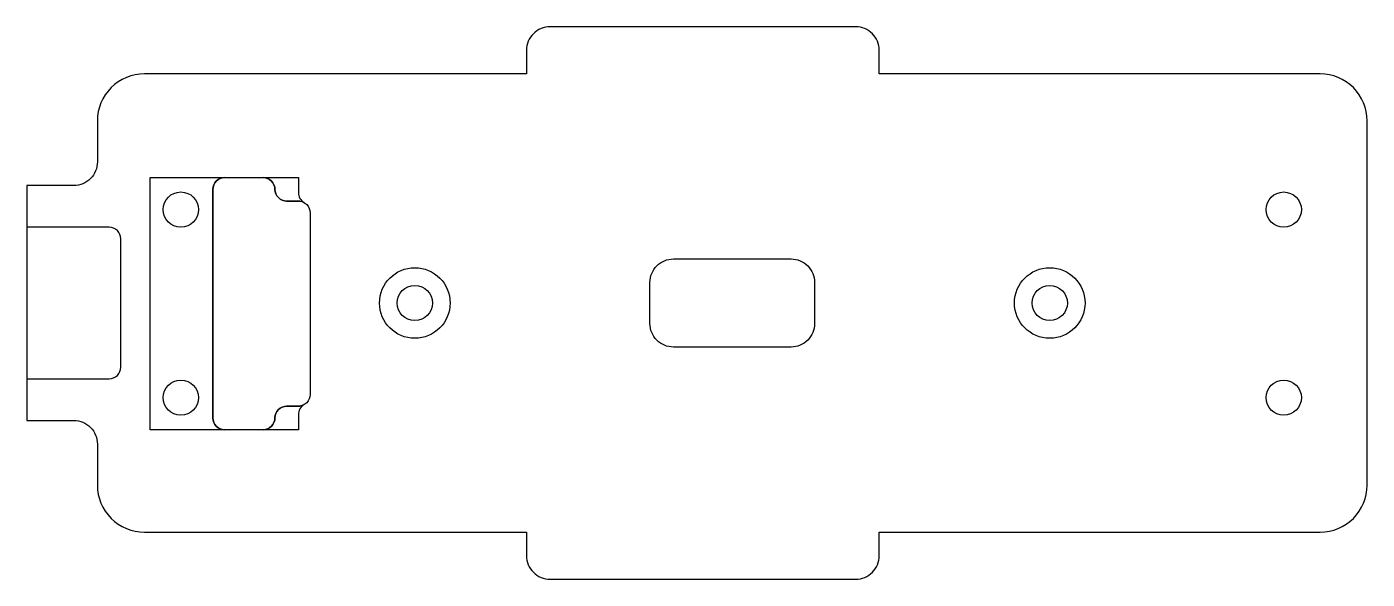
# Model space of a CAD drawing. Header units: inches. Extents: x -2.36 to 2.13, y -0.93 to 0.93.
import ezdxf

# ---------------------------------------------------------------- set-up
doc = ezdxf.new("R2010")
doc.units = ezdxf.units.IN
doc.layers.get('0').update_dxf_attribs({"linetype": 'CONTINUOUS'})

msp = doc.modelspace()

# ---------------------------------------------------------------- linework, layer by layer
for points in [[(-0.689, 0.7677), (-1.9685, 0.7677, 0.414214), (-2.126, 0.6102), (-2.126, 0.4724, -0.414214), (-2.2047, 0.3937), (-2.3622, 0.3937), (-2.3622, -0.3937), (-2.2047, -0.3937, -0.414214), (-2.126, -0.4724), (-2.126, -0.6102, 0.414214), (-1.9685, -0.7677), (-0.689, -0.7677), (-0.689, -0.8465, 0.414214), (-0.6102, -0.9252), (0.4134, -0.9252, 0.414214), (0.4921, -0.8465), (0.4921, -0.7677), (1.9685, -0.7677, 0.414214), (2.126, -0.6102), (2.126, 0.6102, 0.414214), (1.9685, 0.7677), (0.4921, 0.7677), (0.4921, 0.8465, 0.414214), (0.4134, 0.9252), (-0.6102, 0.9252, 0.414214), (-0.689, 0.8465)], [(-1.9488, 0.4201), (-1.6998, 0.4201, 0.414214), (-1.7392, 0.3807), (-1.7392, -0.385, 0.414214), (-1.6998, -0.4244), (-1.9488, -0.4244)], [(-1.4921, -0.3456, 0.414214), (-1.5315, -0.385, -0.414214), (-1.5709, -0.4244), (-1.6998, -0.4244, -0.414214), (-1.7392, -0.385), (-1.7392, 0.3807, -0.414214), (-1.6998, 0.4201), (-1.5709, 0.4201, -0.414214), (-1.5315, 0.3807, 0.414214), (-1.4921, 0.3414), (-1.4528, 0.3414, -0.414214), (-1.4134, 0.302), (-1.4134, -0.3063, -0.414214), (-1.4528, -0.3456)], [(-1.4528, 0.3702, 0.267949), (-1.4331, 0.3361, 0.131652), (-1.4528, 0.3414), (-1.4921, 0.3414, -0.414214), (-1.5315, 0.3807, 0.414214), (-1.5709, 0.4201), (-1.4528, 0.4201)], [(-2.0472, 0.2146, 0.414214), (-2.0866, 0.2539), (-2.3622, 0.2539), (-2.3622, -0.2539), (-2.0866, -0.2539, 0.414214), (-2.0472, -0.2146)], [(0.2756, 0.0689), (0.2756, -0.0689, -0.414214), (0.1969, -0.1476), (-0.1969, -0.1476, -0.414214), (-0.2756, -0.0689), (-0.2756, 0.0689, -0.414214), (-0.1969, 0.1476), (0.1969, 0.1476, -0.414214)], [(-1.4331, -0.3404, 0.267949), (-1.4528, -0.3745), (-1.4528, -0.4244), (-1.5709, -0.4244, 0.414214), (-1.5315, -0.385, -0.414214), (-1.4921, -0.3456), (-1.4528, -0.3456, 0.131652)]]:
    msp.add_lwpolyline(points, format="xyb", close=True)
for centre, radius in [((-1.8465, 0.3128), 0.0591), ((-1.8465, 0.3128), 0.0591), ((1.8465, 0.3128), 0.0591), ((-1.063, 0), 0.1181), ((1.063, 0), 0.1181), ((-1.063, 0), 0.0591), ((-1.063, 0), 0.0591), ((1.063, 0), 0.0591), ((1.063, 0), 0.0591), ((-1.8465, -0.3171), 0.0591), ((-1.8465, -0.3171), 0.0591), ((1.8465, -0.3171), 0.0591)]:
    msp.add_circle(centre, radius)

doc.saveas('drawing.dxf')
